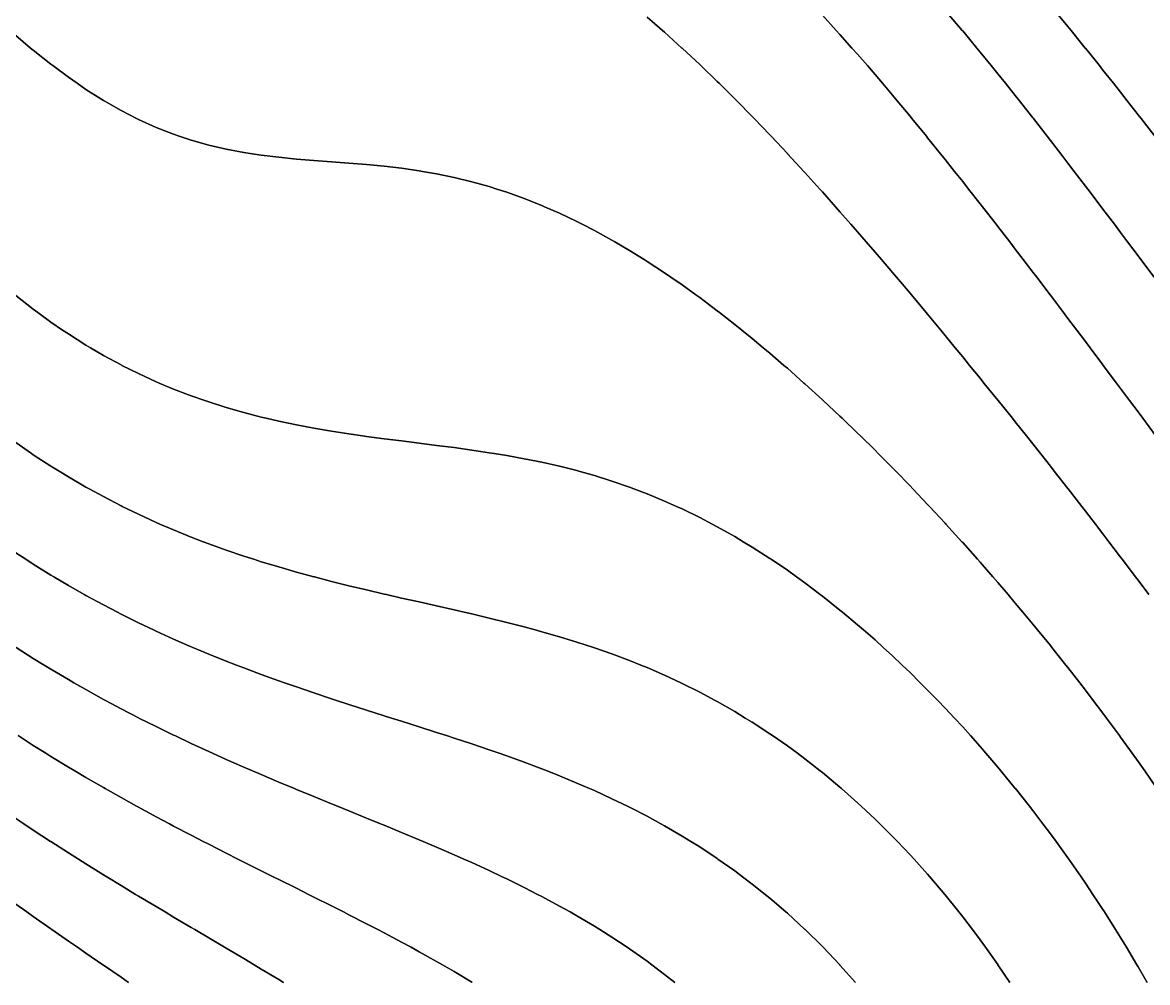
# Model space of a CAD drawing. Extents: x 1412622.5 to 1412673.9, y 4931530.8 to 4931599.9.
# Drawn here: x 1412651.8 to 1412662.66, y 4931530.83 to 4931540.09 of the extents above; entities that cross this region are included whole.
import ezdxf

# ---------------------------------------------------------------- set-up
doc = ezdxf.new("R2010")
doc.units = 0
doc.layers.add('line', color=2, linetype='CONTINUOUS')

msp = doc.modelspace()

# ---------------------------------------------------------------- linework, layer by layer
at = {"layer": 'line'}
for points in [[(1412657.833856, 4931540.146468), (1412657.981585, 4931540.017483), (1412658.003135, 4931539.998579), (1412658.170594, 4931539.847319), (1412658.172414, 4931539.845671), (1412658.341693, 4931539.68739), (1412658.352334, 4931539.677156), (1412658.510972, 4931539.524406), (1412658.528558, 4931539.506993), (1412658.680251, 4931539.356868), (1412658.699945, 4931539.33683), (1412658.84953, 4931539.184976), (1412658.867078, 4931539.166667), (1412659.018809, 4931539.008921), (1412659.030434, 4931538.996503), (1412659.188088, 4931538.828946), (1412659.190475, 4931538.82634), (1412659.347108, 4931538.656177), (1412659.357367, 4931538.645121), (1412659.500988, 4931538.486014), (1412659.526646, 4931538.457849), (1412659.652583, 4931538.315851), (1412659.695925, 4931538.267474), (1412659.802206, 4931538.145688), (1412659.865204, 4931538.074269), (1412659.950103, 4931537.975524), (1412660.034483, 4931537.878467), (1412660.096491, 4931537.805361), (1412660.203762, 4931537.680333), (1412660.24157, 4931537.635198), (1412660.373041, 4931537.480022), (1412660.385449, 4931537.465035), (1412660.527741, 4931537.294872), (1412660.54232, 4931537.277623), (1412660.66861, 4931537.124709), (1412660.711599, 4931537.073277), (1412660.808662, 4931536.954545), (1412660.880878, 4931536.867219), (1412660.947946, 4931536.784382), (1412661.050157, 4931536.659509), (1412661.086489, 4931536.614219), (1412661.219436, 4931536.450173), (1412661.224299, 4931536.444056), (1412661.360583, 4931536.273893), (1412661.388715, 4931536.239091), (1412661.496079, 4931536.10373), (1412661.557994, 4931536.02634), (1412661.630929, 4931535.933566), (1412661.727273, 4931535.811932), (1412661.765079, 4931535.763403), (1412661.896552, 4931535.595764), (1412661.898501, 4931535.59324), (1412662.030367, 4931535.423077), (1412662.065831, 4931535.377537), (1412662.161453, 4931535.252914), (1412662.23511, 4931535.157293), (1412662.29175, 4931535.082751), (1412662.404389, 4931534.934935), (1412662.421203, 4931534.912587), (1412662.549303, 4931534.742424), (1412662.573668, 4931534.710062), (1412662.676199, 4931534.572261)], [(1412662.676199, 4931534.572261), (1412662.573668, 4931534.710062), (1412662.549303, 4931534.742424), (1412662.421203, 4931534.912587), (1412662.404389, 4931534.934935), (1412662.29175, 4931535.082751), (1412662.23511, 4931535.157293), (1412662.161453, 4931535.252914), (1412662.065831, 4931535.377537), (1412662.030367, 4931535.423077), (1412661.898501, 4931535.59324), (1412661.896552, 4931535.595764), (1412661.765079, 4931535.763403), (1412661.727273, 4931535.811932), (1412661.630929, 4931535.933566), (1412661.557994, 4931536.02634), (1412661.496079, 4931536.10373), (1412661.388715, 4931536.239091), (1412661.360583, 4931536.273893), (1412661.224299, 4931536.444056), (1412661.219436, 4931536.450173), (1412661.086489, 4931536.614219), (1412661.050157, 4931536.659509), (1412660.947946, 4931536.784382), (1412660.880878, 4931536.867219), (1412660.808662, 4931536.954545), (1412660.711599, 4931537.073277), (1412660.66861, 4931537.124709), (1412660.54232, 4931537.277623), (1412660.527741, 4931537.294872), (1412660.385449, 4931537.465035), (1412660.373041, 4931537.480022), (1412660.24157, 4931537.635198), (1412660.203762, 4931537.680333), (1412660.096491, 4931537.805361), (1412660.034483, 4931537.878467), (1412659.950103, 4931537.975524), (1412659.865204, 4931538.074269), (1412659.802206, 4931538.145688), (1412659.695925, 4931538.267474), (1412659.652583, 4931538.315851), (1412659.526646, 4931538.457849), (1412659.500988, 4931538.486014), (1412659.357367, 4931538.645121), (1412659.347108, 4931538.656177), (1412659.190475, 4931538.82634), (1412659.188088, 4931538.828946), (1412659.030434, 4931538.996503), (1412659.018809, 4931539.008921), (1412658.867078, 4931539.166667), (1412658.84953, 4931539.184976), (1412658.699945, 4931539.33683), (1412658.680251, 4931539.356868), (1412658.528558, 4931539.506993), (1412658.510972, 4931539.524406), (1412658.352334, 4931539.677156), (1412658.341693, 4931539.68739), (1412658.172414, 4931539.845671), (1412658.170594, 4931539.847319), (1412658.003135, 4931539.998579), (1412657.981585, 4931540.017483), (1412657.833856, 4931540.146468)], [(1412659.526646, 4931540.164209), (1412659.660103, 4931540.017483), (1412659.695925, 4931539.977798), (1412659.811795, 4931539.847319), (1412659.865204, 4931539.786797), (1412659.960404, 4931539.677156), (1412660.034483, 4931539.591405), (1412660.106294, 4931539.506993), (1412660.203762, 4931539.391963), (1412660.249782, 4931539.33683), (1412660.373041, 4931539.188753), (1412660.391162, 4931539.166667), (1412660.530345, 4931538.996503), (1412660.54232, 4931538.981828), (1412660.667364, 4931538.82634), (1412660.711599, 4931538.771367), (1412660.803028, 4931538.656177), (1412660.880878, 4931538.558234), (1412660.937531, 4931538.486014), (1412661.050157, 4931538.342767), (1412661.07106, 4931538.315851), (1412661.203333, 4931538.145688), (1412661.219436, 4931538.125005), (1412661.334387, 4931537.975524), (1412661.388715, 4931537.905189), (1412661.464938, 4931537.805361), (1412661.557994, 4931537.684023), (1412661.595041, 4931537.635198), (1412661.724731, 4931537.465035), (1412661.727273, 4931537.461707), (1412661.853323, 4931537.294872), (1412661.896552, 4931537.237957), (1412661.981737, 4931537.124709), (1412662.065831, 4931537.013479), (1412662.109998, 4931536.954545), (1412662.23511, 4931536.788402), (1412662.238113, 4931536.784382), (1412662.365413, 4931536.614219), (1412662.404389, 4931536.562351), (1412662.492602, 4931536.444056), (1412662.573668, 4931536.33579), (1412662.619692, 4931536.273893), (1412662.742947, 4931536.108736)], [(1412662.742947, 4931536.108736), (1412662.619692, 4931536.273893), (1412662.573668, 4931536.33579), (1412662.492602, 4931536.444056), (1412662.404389, 4931536.562351), (1412662.365413, 4931536.614219), (1412662.238113, 4931536.784382), (1412662.23511, 4931536.788402), (1412662.109998, 4931536.954545), (1412662.065831, 4931537.013479), (1412661.981737, 4931537.124709), (1412661.896552, 4931537.237957), (1412661.853323, 4931537.294872), (1412661.727273, 4931537.461707), (1412661.724731, 4931537.465035), (1412661.595041, 4931537.635198), (1412661.557994, 4931537.684023), (1412661.464938, 4931537.805361), (1412661.388715, 4931537.905189), (1412661.334387, 4931537.975524), (1412661.219436, 4931538.125005), (1412661.203333, 4931538.145688), (1412661.07106, 4931538.315851), (1412661.050157, 4931538.342767), (1412660.937531, 4931538.486014), (1412660.880878, 4931538.558234), (1412660.803028, 4931538.656177), (1412660.711599, 4931538.771367), (1412660.667364, 4931538.82634), (1412660.54232, 4931538.981828), (1412660.530345, 4931538.996503), (1412660.391162, 4931539.166667), (1412660.373041, 4931539.188753), (1412660.249782, 4931539.33683), (1412660.203762, 4931539.391963), (1412660.106294, 4931539.506993), (1412660.034483, 4931539.591405), (1412659.960404, 4931539.677156), (1412659.865204, 4931539.786797), (1412659.811795, 4931539.847319), (1412659.695925, 4931539.977798), (1412659.660103, 4931540.017483), (1412659.526646, 4931540.164209)], [(1412660.732169, 4931540.187646), (1412660.87607, 4931540.017483), (1412660.880878, 4931540.011736), (1412661.017183, 4931539.847319), (1412661.050157, 4931539.807236), (1412661.156252, 4931539.677156), (1412661.219436, 4931539.599141), (1412661.293478, 4931539.506993), (1412661.388715, 4931539.387783), (1412661.429126, 4931539.33683), (1412661.557994, 4931539.173507), (1412661.563356, 4931539.166667), (1412661.695842, 4931538.996503), (1412661.727273, 4931538.955988), (1412661.827234, 4931538.82634), (1412661.896552, 4931538.73622), (1412661.957783, 4931538.656177), (1412662.065831, 4931538.514687), (1412662.087623, 4931538.486014), (1412662.216611, 4931538.315851), (1412662.23511, 4931538.291398), (1412662.344857, 4931538.145688), (1412662.404389, 4931538.066658), (1412662.472792, 4931537.975524), (1412662.573668, 4931537.841181), (1412662.600488, 4931537.805361), (1412662.727825, 4931537.635198)], [(1412662.727825, 4931537.635198), (1412662.600488, 4931537.805361), (1412662.573668, 4931537.841181), (1412662.472792, 4931537.975524), (1412662.404389, 4931538.066658), (1412662.344857, 4931538.145688), (1412662.23511, 4931538.291398), (1412662.216611, 4931538.315851), (1412662.087623, 4931538.486014), (1412662.065831, 4931538.514687), (1412661.957783, 4931538.656177), (1412661.896552, 4931538.73622), (1412661.827234, 4931538.82634), (1412661.727273, 4931538.955988), (1412661.695842, 4931538.996503), (1412661.563356, 4931539.166667), (1412661.557994, 4931539.173507), (1412661.429126, 4931539.33683), (1412661.388715, 4931539.387783), (1412661.293478, 4931539.506993), (1412661.219436, 4931539.599141), (1412661.156252, 4931539.677156), (1412661.050157, 4931539.807236), (1412661.017183, 4931539.847319), (1412660.880878, 4931540.011736), (1412660.87607, 4931540.017483), (1412660.732169, 4931540.187646)], [(1412661.78664, 4931540.187646), (1412661.896552, 4931540.053909), (1412661.926378, 4931540.017483), (1412662.064398, 4931539.847319), (1412662.065831, 4931539.845536), (1412662.200637, 4931539.677156), (1412662.23511, 4931539.633765), (1412662.335589, 4931539.506993), (1412662.404389, 4931539.419606), (1412662.469451, 4931539.33683), (1412662.573668, 4931539.203448), (1412662.60238, 4931539.166667), (1412662.734449, 4931538.996503)], [(1412662.734449, 4931538.996503), (1412662.60238, 4931539.166667), (1412662.573668, 4931539.203448), (1412662.469451, 4931539.33683), (1412662.404389, 4931539.419606), (1412662.335589, 4931539.506993), (1412662.23511, 4931539.633765), (1412662.200637, 4931539.677156), (1412662.065831, 4931539.845536), (1412662.064398, 4931539.847319), (1412661.926378, 4931540.017483), (1412661.896552, 4931540.053909), (1412661.78664, 4931540.187646)], [(1412651.739812, 4931539.967943), (1412651.883225, 4931539.847319), (1412651.909091, 4931539.825168), (1412652.07837, 4931539.69013), (1412652.095983, 4931539.677156), (1412652.247649, 4931539.564293), (1412652.330825, 4931539.506993), (1412652.416928, 4931539.447501), (1412652.586207, 4931539.339966), (1412652.591714, 4931539.33683), (1412652.755486, 4931539.244035), (1412652.905794, 4931539.166667), (1412652.924765, 4931539.157029), (1412653.094044, 4931539.081614), (1412653.263323, 4931539.014877), (1412653.317734, 4931538.996503), (1412653.432602, 4931538.958585), (1412653.601881, 4931538.911153), (1412653.77116, 4931538.871389), (1412653.940439, 4931538.83871), (1412654.020123, 4931538.82634), (1412654.109718, 4931538.812875), (1412654.278997, 4931538.79244), (1412654.448276, 4931538.775881), (1412654.617555, 4931538.761852), (1412654.786834, 4931538.749146), (1412654.956113, 4931538.736405), (1412655.125392, 4931538.722404), (1412655.294671, 4931538.706024), (1412655.46395, 4931538.686109), (1412655.633229, 4931538.661834), (1412655.665246, 4931538.656177), (1412655.802508, 4931538.632779), (1412655.971787, 4931538.597993), (1412656.141066, 4931538.557006), (1412656.310345, 4931538.509509), (1412656.382649, 4931538.486014), (1412656.479624, 4931538.455567), (1412656.648903, 4931538.394925), (1412656.818182, 4931538.327417), (1412656.843955, 4931538.315851), (1412656.987461, 4931538.253517), (1412657.15674, 4931538.172833), (1412657.208429, 4931538.145688), (1412657.326019, 4931538.085881), (1412657.495298, 4931537.992512), (1412657.523534, 4931537.975524), (1412657.664577, 4931537.893242), (1412657.805036, 4931537.805361), (1412657.833856, 4931537.787872), (1412658.003135, 4931537.676943), (1412658.062699, 4931537.635198), (1412658.172414, 4931537.560487), (1412658.304205, 4931537.465035), (1412658.341693, 4931537.438644), (1412658.510972, 4931537.311688), (1412658.532088, 4931537.294872), (1412658.680251, 4931537.179913), (1412658.747628, 4931537.124709), (1412658.84953, 4931537.043312), (1412658.954963, 4931536.954545), (1412659.018809, 4931536.902077), (1412659.154894, 4931536.784382), (1412659.188088, 4931536.756334), (1412659.348195, 4931536.614219), (1412659.357367, 4931536.606255), (1412659.526646, 4931536.452036), (1412659.535023, 4931536.444056), (1412659.695925, 4931536.29373), (1412659.716281, 4931536.273893), (1412659.865204, 4931536.131371), (1412659.892942, 4931536.10373), (1412660.034483, 4931535.965023), (1412660.065365, 4931535.933566), (1412660.203762, 4931535.794727), (1412660.233859, 4931535.763403), (1412660.373041, 4931535.620499), (1412660.398673, 4931535.59324), (1412660.54232, 4931535.442356), (1412660.560072, 4931535.423077), (1412660.711599, 4931535.260257), (1412660.718221, 4931535.252914), (1412660.873014, 4931535.082751), (1412660.880878, 4931535.074174), (1412661.0246, 4931534.912587), (1412661.050157, 4931534.884041), (1412661.17334, 4931534.742424), (1412661.219436, 4931534.68969), (1412661.319367, 4931534.572261), (1412661.388715, 4931534.491054), (1412661.46278, 4931534.402098), (1412661.557994, 4931534.287958), (1412661.60364, 4931534.231935), (1412661.727273, 4931534.080243), (1412661.742, 4931534.061772), (1412661.877478, 4931533.891608), (1412661.896552, 4931533.867593), (1412662.010259, 4931533.721445), (1412662.065831, 4931533.649746), (1412662.140715, 4931533.551282), (1412662.23511, 4931533.426528), (1412662.268876, 4931533.381119), (1412662.394568, 4931533.210956), (1412662.404389, 4931533.197553), (1412662.517421, 4931533.040793), (1412662.573668, 4931532.962069), (1412662.638065, 4931532.870629), (1412662.742947, 4931532.720148)], [(1412662.742947, 4931532.720148), (1412662.638065, 4931532.870629), (1412662.573668, 4931532.962069), (1412662.517421, 4931533.040793), (1412662.404389, 4931533.197553), (1412662.394568, 4931533.210956), (1412662.268876, 4931533.381119), (1412662.23511, 4931533.426528), (1412662.140715, 4931533.551282), (1412662.065831, 4931533.649746), (1412662.010259, 4931533.721445), (1412661.896552, 4931533.867593), (1412661.877478, 4931533.891608), (1412661.742, 4931534.061772), (1412661.727273, 4931534.080243), (1412661.60364, 4931534.231935), (1412661.557994, 4931534.287958), (1412661.46278, 4931534.402098), (1412661.388715, 4931534.491054), (1412661.319367, 4931534.572261), (1412661.219436, 4931534.68969), (1412661.17334, 4931534.742424), (1412661.050157, 4931534.884041), (1412661.0246, 4931534.912587), (1412660.880878, 4931535.074174), (1412660.873014, 4931535.082751), (1412660.718221, 4931535.252914), (1412660.711599, 4931535.260257), (1412660.560072, 4931535.423077), (1412660.54232, 4931535.442356), (1412660.398673, 4931535.59324), (1412660.373041, 4931535.620499), (1412660.233859, 4931535.763403), (1412660.203762, 4931535.794727), (1412660.065365, 4931535.933566), (1412660.034483, 4931535.965023), (1412659.892942, 4931536.10373), (1412659.865204, 4931536.131371), (1412659.716281, 4931536.273893), (1412659.695925, 4931536.29373), (1412659.535023, 4931536.444056), (1412659.526646, 4931536.452036), (1412659.357367, 4931536.606255), (1412659.348195, 4931536.614219), (1412659.188088, 4931536.756334), (1412659.154894, 4931536.784382), (1412659.018809, 4931536.902077), (1412658.954963, 4931536.954545), (1412658.84953, 4931537.043312), (1412658.747628, 4931537.124709), (1412658.680251, 4931537.179913), (1412658.532088, 4931537.294872), (1412658.510972, 4931537.311688), (1412658.341693, 4931537.438644), (1412658.304205, 4931537.465035), (1412658.172414, 4931537.560487), (1412658.062699, 4931537.635198), (1412658.003135, 4931537.676943), (1412657.833856, 4931537.787872), (1412657.805036, 4931537.805361), (1412657.664577, 4931537.893242), (1412657.523534, 4931537.975524), (1412657.495298, 4931537.992512), (1412657.326019, 4931538.085881), (1412657.208429, 4931538.145688), (1412657.15674, 4931538.172833), (1412656.987461, 4931538.253517), (1412656.843955, 4931538.315851), (1412656.818182, 4931538.327417), (1412656.648903, 4931538.394925), (1412656.479624, 4931538.455567), (1412656.382649, 4931538.486014), (1412656.310345, 4931538.509509), (1412656.141066, 4931538.557006), (1412655.971787, 4931538.597993), (1412655.802508, 4931538.632779), (1412655.665246, 4931538.656177), (1412655.633229, 4931538.661834), (1412655.46395, 4931538.686109), (1412655.294671, 4931538.706024), (1412655.125392, 4931538.722404), (1412654.956113, 4931538.736405), (1412654.786834, 4931538.749146), (1412654.617555, 4931538.761852), (1412654.448276, 4931538.775881), (1412654.278997, 4931538.79244), (1412654.109718, 4931538.812875), (1412654.020123, 4931538.82634), (1412653.940439, 4931538.83871), (1412653.77116, 4931538.871389), (1412653.601881, 4931538.911153), (1412653.432602, 4931538.958585), (1412653.317734, 4931538.996503), (1412653.263323, 4931539.014877), (1412653.094044, 4931539.081614), (1412652.924765, 4931539.157029), (1412652.905794, 4931539.166667), (1412652.755486, 4931539.244035), (1412652.591714, 4931539.33683), (1412652.586207, 4931539.339966), (1412652.416928, 4931539.447501), (1412652.330825, 4931539.506993), (1412652.247649, 4931539.564293), (1412652.095983, 4931539.677156), (1412652.07837, 4931539.69013), (1412651.909091, 4931539.825168), (1412651.883225, 4931539.847319), (1412651.739812, 4931539.967943)], [(1412651.739812, 4931537.458802), (1412651.909091, 4931537.326454), (1412651.951528, 4931537.294872), (1412652.07837, 4931537.20295), (1412652.191816, 4931537.124709), (1412652.247649, 4931537.087253), (1412652.416928, 4931536.979945), (1412652.459576, 4931536.954545), (1412652.586207, 4931536.881293), (1412652.755486, 4931536.788635), (1412652.763873, 4931536.784382), (1412652.924765, 4931536.705214), (1412653.094044, 4931536.626789), (1412653.123515, 4931536.614219), (1412653.263323, 4931536.556382), (1412653.432602, 4931536.491323), (1412653.565638, 4931536.444056), (1412653.601881, 4931536.431567), (1412653.77116, 4931536.378634), (1412653.940439, 4931536.32995), (1412654.109718, 4931536.285383), (1412654.158227, 4931536.273893), (1412654.278997, 4931536.246168), (1412654.448276, 4931536.210983), (1412654.617555, 4931536.178958), (1412654.786834, 4931536.149731), (1412654.956113, 4931536.122913), (1412655.087375, 4931536.10373), (1412655.125392, 4931536.098345), (1412655.294671, 4931536.076091), (1412655.46395, 4931536.054731), (1412655.633229, 4931536.033739), (1412655.802508, 4931536.012503), (1412655.971787, 4931535.990481), (1412656.141066, 4931535.967006), (1412656.310345, 4931535.941529), (1412656.358556, 4931535.933566), (1412656.479624, 4931535.914156), (1412656.648903, 4931535.88394), (1412656.818182, 4931535.849928), (1412656.987461, 4931535.811567), (1412657.15674, 4931535.768314), (1412657.173951, 4931535.763403), (1412657.326019, 4931535.721147), (1412657.495298, 4931535.668424), (1412657.664577, 4931535.609571), (1412657.70705, 4931535.59324), (1412657.833856, 4931535.545591), (1412658.003135, 4931535.47535), (1412658.117855, 4931535.423077), (1412658.172414, 4931535.398715), (1412658.341693, 4931535.31625), (1412658.46119, 4931535.252914), (1412658.510972, 4931535.226985), (1412658.680251, 4931535.13163), (1412658.760827, 4931535.082751), (1412658.84953, 4931535.029722), (1412659.018809, 4931534.921083), (1412659.031214, 4931534.912587), (1412659.188088, 4931534.806456), (1412659.276967, 4931534.742424), (1412659.357367, 4931534.685067), (1412659.506413, 4931534.572261), (1412659.526646, 4931534.557069), (1412659.695925, 4931534.422714), (1412659.720585, 4931534.402098), (1412659.865204, 4931534.281867), (1412659.922371, 4931534.231935), (1412660.034483, 4931534.134368), (1412660.114124, 4931534.061772), (1412660.203762, 4931533.980192), (1412660.29694, 4931533.891608), (1412660.373041, 4931533.819249), (1412660.4718, 4931533.721445), (1412660.54232, 4931533.651454), (1412660.639453, 4931533.551282), (1412660.711599, 4931533.476608), (1412660.800617, 4931533.381119), (1412660.880878, 4931533.29453), (1412660.955805, 4931533.210956), (1412661.050157, 4931533.104952), (1412661.105529, 4931533.040793), (1412661.219436, 4931532.907631), (1412661.250187, 4931532.870629), (1412661.388715, 4931532.702167), (1412661.390077, 4931532.700466), (1412661.52485, 4931532.530303), (1412661.557994, 4931532.487883), (1412661.65541, 4931532.36014), (1412661.727273, 4931532.264465), (1412661.781993, 4931532.189977), (1412661.896552, 4931532.03145), (1412661.904791, 4931532.019814), (1412662.023283, 4931531.84965), (1412662.065831, 4931531.787364), (1412662.138201, 4931531.679487), (1412662.23511, 4931531.532008), (1412662.249774, 4931531.509324), (1412662.357535, 4931531.339161), (1412662.404389, 4931531.263454), (1412662.462016, 4931531.168998), (1412662.563339, 4931530.998834), (1412662.573668, 4931530.981058), (1412662.661119, 4931530.828671), (1412662.573668, 4931530.981058), (1412662.563339, 4931530.998834), (1412662.462016, 4931531.168998), (1412662.404389, 4931531.263454), (1412662.357535, 4931531.339161), (1412662.249774, 4931531.509324), (1412662.23511, 4931531.532008), (1412662.138201, 4931531.679487), (1412662.065831, 4931531.787364), (1412662.023283, 4931531.84965), (1412661.904791, 4931532.019814), (1412661.896552, 4931532.03145), (1412661.781993, 4931532.189977), (1412661.727273, 4931532.264465), (1412661.65541, 4931532.36014), (1412661.557994, 4931532.487883), (1412661.52485, 4931532.530303), (1412661.390077, 4931532.700466), (1412661.388715, 4931532.702167), (1412661.250187, 4931532.870629), (1412661.219436, 4931532.907631), (1412661.105529, 4931533.040793), (1412661.050157, 4931533.104952), (1412660.955805, 4931533.210956), (1412660.880878, 4931533.29453), (1412660.800617, 4931533.381119), (1412660.711599, 4931533.476608), (1412660.639453, 4931533.551282), (1412660.54232, 4931533.651454), (1412660.4718, 4931533.721445), (1412660.373041, 4931533.819249), (1412660.29694, 4931533.891608), (1412660.203762, 4931533.980192), (1412660.114124, 4931534.061772), (1412660.034483, 4931534.134368), (1412659.922371, 4931534.231935), (1412659.865204, 4931534.281867), (1412659.720585, 4931534.402098), (1412659.695925, 4931534.422714), (1412659.526646, 4931534.557069), (1412659.506413, 4931534.572261), (1412659.357367, 4931534.685067), (1412659.276967, 4931534.742424), (1412659.188088, 4931534.806456), (1412659.031214, 4931534.912587), (1412659.018809, 4931534.921083), (1412658.84953, 4931535.029722), (1412658.760827, 4931535.082751), (1412658.680251, 4931535.13163), (1412658.510972, 4931535.226985), (1412658.46119, 4931535.252914), (1412658.341693, 4931535.31625), (1412658.172414, 4931535.398715), (1412658.117855, 4931535.423077), (1412658.003135, 4931535.47535), (1412657.833856, 4931535.545591), (1412657.70705, 4931535.59324), (1412657.664577, 4931535.609571), (1412657.495298, 4931535.668424), (1412657.326019, 4931535.721147), (1412657.173951, 4931535.763403), (1412657.15674, 4931535.768314), (1412656.987461, 4931535.811567), (1412656.818182, 4931535.849928), (1412656.648903, 4931535.88394), (1412656.479624, 4931535.914156), (1412656.358556, 4931535.933566), (1412656.310345, 4931535.941529), (1412656.141066, 4931535.967006), (1412655.971787, 4931535.990481), (1412655.802508, 4931536.012503), (1412655.633229, 4931536.033739), (1412655.46395, 4931536.054731), (1412655.294671, 4931536.076091), (1412655.125392, 4931536.098345), (1412655.087375, 4931536.10373), (1412654.956113, 4931536.122913), (1412654.786834, 4931536.149731), (1412654.617555, 4931536.178958), (1412654.448276, 4931536.210983), (1412654.278997, 4931536.246168), (1412654.158227, 4931536.273893), (1412654.109718, 4931536.285383), (1412653.940439, 4931536.32995), (1412653.77116, 4931536.378634), (1412653.601881, 4931536.431567), (1412653.565638, 4931536.444056), (1412653.432602, 4931536.491323), (1412653.263323, 4931536.556382), (1412653.123515, 4931536.614219), (1412653.094044, 4931536.626789), (1412652.924765, 4931536.705214), (1412652.763873, 4931536.784382), (1412652.755486, 4931536.788635), (1412652.586207, 4931536.881293), (1412652.459576, 4931536.954545), (1412652.416928, 4931536.979945), (1412652.247649, 4931537.087253), (1412652.191816, 4931537.124709), (1412652.07837, 4931537.20295), (1412651.951528, 4931537.294872), (1412651.909091, 4931537.326454), (1412651.739812, 4931537.458802)], [(1412651.739812, 4931536.039975), (1412651.893029, 4931535.933566), (1412651.909091, 4931535.922638), (1412652.07837, 4931535.812762), (1412652.157687, 4931535.763403), (1412652.247649, 4931535.708546), (1412652.416928, 4931535.609723), (1412652.446658, 4931535.59324), (1412652.586207, 4931535.517383), (1412652.755486, 4931535.429188), (1412652.76791, 4931535.423077), (1412652.924765, 4931535.347369), (1412653.094044, 4931535.269203), (1412653.131433, 4931535.252914), (1412653.263323, 4931535.196462), (1412653.432602, 4931535.127529), (1412653.548498, 4931535.082751), (1412653.601881, 4931535.062462), (1412653.77116, 4931535.001856), (1412653.940439, 4931534.944074), (1412654.037913, 4931534.912587), (1412654.109718, 4931534.889741), (1412654.278997, 4931534.838867), (1412654.448276, 4931534.790229), (1412654.617555, 4931534.743603), (1412654.622088, 4931534.742424), (1412654.786834, 4931534.700142), (1412654.956113, 4931534.658184), (1412655.125392, 4931534.617427), (1412655.294671, 4931534.577543), (1412655.317786, 4931534.572261), (1412655.46395, 4931534.539241), (1412655.633229, 4931534.5013), (1412655.802508, 4931534.463201), (1412655.971787, 4931534.424562), (1412656.068646, 4931534.402098), (1412656.141066, 4931534.385456), (1412656.310345, 4931534.345628), (1412656.479624, 4931534.304045), (1412656.648903, 4931534.260255), (1412656.752927, 4931534.231935), (1412656.818182, 4931534.214284), (1412656.987461, 4931534.165933), (1412657.15674, 4931534.114085), (1412657.315702, 4931534.061772), (1412657.326019, 4931534.058391), (1412657.495298, 4931533.999433), (1412657.664577, 4931533.935724), (1412657.773622, 4931533.891608), (1412657.833856, 4931533.86728), (1412658.003135, 4931533.794043), (1412658.158586, 4931533.721445), (1412658.172414, 4931533.714983), (1412658.341693, 4931533.630739), (1412658.490016, 4931533.551282), (1412658.510972, 4931533.540022), (1412658.680251, 4931533.443327), (1412658.782213, 4931533.381119), (1412658.84953, 4931533.339832), (1412659.018809, 4931533.229431), (1412659.045597, 4931533.210956), (1412659.188088, 4931533.11198), (1412659.284852, 4931533.040793), (1412659.357367, 4931532.986952), (1412659.505833, 4931532.870629), (1412659.526646, 4931532.854138), (1412659.695925, 4931532.713286), (1412659.710631, 4931532.700466), (1412659.865204, 4931532.563973), (1412659.901658, 4931532.530303), (1412660.034483, 4931532.405766), (1412660.081156, 4931532.36014), (1412660.203762, 4931532.238289), (1412660.250515, 4931532.189977), (1412660.373041, 4931532.060992), (1412660.410766, 4931532.019814), (1412660.54232, 4931531.873336), (1412660.562888, 4931531.84965), (1412660.707513, 4931531.679487), (1412660.711599, 4931531.674572), (1412660.844875, 4931531.509324), (1412660.880878, 4931531.463548), (1412660.976011, 4931531.339161), (1412661.050157, 4931531.239594), (1412661.101397, 4931531.168998), (1412661.219436, 4931531.00173), (1412661.221432, 4931530.998834), (1412661.335705, 4931530.828671), (1412661.221432, 4931530.998834), (1412661.219436, 4931531.00173), (1412661.101397, 4931531.168998), (1412661.050157, 4931531.239594), (1412660.976011, 4931531.339161), (1412660.880878, 4931531.463548), (1412660.844875, 4931531.509324), (1412660.711599, 4931531.674572), (1412660.707513, 4931531.679487), (1412660.562888, 4931531.84965), (1412660.54232, 4931531.873336), (1412660.410766, 4931532.019814), (1412660.373041, 4931532.060992), (1412660.250515, 4931532.189977), (1412660.203762, 4931532.238289), (1412660.081156, 4931532.36014), (1412660.034483, 4931532.405766), (1412659.901658, 4931532.530303), (1412659.865204, 4931532.563973), (1412659.710631, 4931532.700466), (1412659.695925, 4931532.713286), (1412659.526646, 4931532.854138), (1412659.505833, 4931532.870629), (1412659.357367, 4931532.986952), (1412659.284852, 4931533.040793), (1412659.188088, 4931533.11198), (1412659.045597, 4931533.210956), (1412659.018809, 4931533.229431), (1412658.84953, 4931533.339832), (1412658.782213, 4931533.381119), (1412658.680251, 4931533.443327), (1412658.510972, 4931533.540022), (1412658.490016, 4931533.551282), (1412658.341693, 4931533.630739), (1412658.172414, 4931533.714983), (1412658.158586, 4931533.721445), (1412658.003135, 4931533.794043), (1412657.833856, 4931533.86728), (1412657.773622, 4931533.891608), (1412657.664577, 4931533.935724), (1412657.495298, 4931533.999433), (1412657.326019, 4931534.058391), (1412657.315702, 4931534.061772), (1412657.15674, 4931534.114085), (1412656.987461, 4931534.165933), (1412656.818182, 4931534.214284), (1412656.752927, 4931534.231935), (1412656.648903, 4931534.260255), (1412656.479624, 4931534.304045), (1412656.310345, 4931534.345628), (1412656.141066, 4931534.385456), (1412656.068646, 4931534.402098), (1412655.971787, 4931534.424562), (1412655.802508, 4931534.463201), (1412655.633229, 4931534.5013), (1412655.46395, 4931534.539241), (1412655.317786, 4931534.572261), (1412655.294671, 4931534.577543), (1412655.125392, 4931534.617427), (1412654.956113, 4931534.658184), (1412654.786834, 4931534.700142), (1412654.622088, 4931534.742424), (1412654.617555, 4931534.743603), (1412654.448276, 4931534.790229), (1412654.278997, 4931534.838867), (1412654.109718, 4931534.889741), (1412654.037913, 4931534.912587), (1412653.940439, 4931534.944074), (1412653.77116, 4931535.001856), (1412653.601881, 4931535.062462), (1412653.548498, 4931535.082751), (1412653.432602, 4931535.127529), (1412653.263323, 4931535.196462), (1412653.131433, 4931535.252914), (1412653.094044, 4931535.269203), (1412652.924765, 4931535.347369), (1412652.76791, 4931535.423077), (1412652.755486, 4931535.429188), (1412652.586207, 4931535.517383), (1412652.446658, 4931535.59324), (1412652.416928, 4931535.609723), (1412652.247649, 4931535.708546), (1412652.157687, 4931535.763403), (1412652.07837, 4931535.812762), (1412651.909091, 4931535.922638), (1412651.893029, 4931535.933566), (1412651.739812, 4931536.039975)], [(1412651.739812, 4931534.975501), (1412651.835985, 4931534.912587), (1412651.909091, 4931534.865398), (1412652.07837, 4931534.760028), (1412652.107832, 4931534.742424), (1412652.247649, 4931534.659892), (1412652.401308, 4931534.572261), (1412652.416928, 4931534.563449), (1412652.586207, 4931534.472067), (1412652.720458, 4931534.402098), (1412652.755486, 4931534.384012), (1412652.924765, 4931534.300351), (1412653.06816, 4931534.231935), (1412653.094044, 4931534.21968), (1412653.263323, 4931534.143073), (1412653.432602, 4931534.068935), (1412653.449721, 4931534.061772), (1412653.601881, 4931533.998479), (1412653.77116, 4931533.930346), (1412653.870985, 4931533.891608), (1412653.940439, 4931533.86476), (1412654.109718, 4931533.801756), (1412654.278997, 4931533.740396), (1412654.333168, 4931533.721445), (1412654.448276, 4931533.681244), (1412654.617555, 4931533.623668), (1412654.786834, 4931533.567095), (1412654.835413, 4931533.551282), (1412654.956113, 4931533.511967), (1412655.125392, 4931533.457633), (1412655.294671, 4931533.403545), (1412655.365571, 4931533.381119), (1412655.46395, 4931533.3499), (1412655.633229, 4931533.296287), (1412655.802508, 4931533.242043), (1412655.898628, 4931533.210956), (1412655.971787, 4931533.187158), (1412656.141066, 4931533.131405), (1412656.310345, 4931533.074027), (1412656.40591, 4931533.040793), (1412656.479624, 4931533.014949), (1412656.648903, 4931532.953885), (1412656.818182, 4931532.89008), (1412656.868045, 4931532.870629), (1412656.987461, 4931532.823547), (1412657.15674, 4931532.753677), (1412657.279453, 4931532.700466), (1412657.326019, 4931532.680011), (1412657.495298, 4931532.602353), (1412657.64368, 4931532.530303), (1412657.664577, 4931532.52), (1412657.833856, 4931532.432785), (1412657.966927, 4931532.36014), (1412658.003135, 4931532.340028), (1412658.172414, 4931532.241437), (1412658.256194, 4931532.189977), (1412658.341693, 4931532.136417), (1412658.510972, 4931532.024544), (1412658.517821, 4931532.019814), (1412658.680251, 4931531.90518), (1412658.755059, 4931531.84965), (1412658.84953, 4931531.77783), (1412658.972904, 4931531.679487), (1412659.018809, 4931531.641946), (1412659.173859, 4931531.509324), (1412659.188088, 4931531.496811), (1412659.357367, 4931531.341628), (1412659.359954, 4931531.339161), (1412659.526646, 4931531.175455), (1412659.532975, 4931531.168998), (1412659.69465, 4931530.998834), (1412659.695925, 4931530.997448), (1412659.84591, 4931530.828671), (1412659.695925, 4931530.997448), (1412659.69465, 4931530.998834), (1412659.532975, 4931531.168998), (1412659.526646, 4931531.175455), (1412659.359954, 4931531.339161), (1412659.357367, 4931531.341628), (1412659.188088, 4931531.496811), (1412659.173859, 4931531.509324), (1412659.018809, 4931531.641946), (1412658.972904, 4931531.679487), (1412658.84953, 4931531.77783), (1412658.755059, 4931531.84965), (1412658.680251, 4931531.90518), (1412658.517821, 4931532.019814), (1412658.510972, 4931532.024544), (1412658.341693, 4931532.136417), (1412658.256194, 4931532.189977), (1412658.172414, 4931532.241437), (1412658.003135, 4931532.340028), (1412657.966927, 4931532.36014), (1412657.833856, 4931532.432785), (1412657.664577, 4931532.52), (1412657.64368, 4931532.530303), (1412657.495298, 4931532.602353), (1412657.326019, 4931532.680011), (1412657.279453, 4931532.700466), (1412657.15674, 4931532.753677), (1412656.987461, 4931532.823547), (1412656.868045, 4931532.870629), (1412656.818182, 4931532.89008), (1412656.648903, 4931532.953885), (1412656.479624, 4931533.014949), (1412656.40591, 4931533.040793), (1412656.310345, 4931533.074027), (1412656.141066, 4931533.131405), (1412655.971787, 4931533.187158), (1412655.898628, 4931533.210956), (1412655.802508, 4931533.242043), (1412655.633229, 4931533.296287), (1412655.46395, 4931533.3499), (1412655.365571, 4931533.381119), (1412655.294671, 4931533.403545), (1412655.125392, 4931533.457633), (1412654.956113, 4931533.511967), (1412654.835413, 4931533.551282), (1412654.786834, 4931533.567095), (1412654.617555, 4931533.623668), (1412654.448276, 4931533.681244), (1412654.333168, 4931533.721445), (1412654.278997, 4931533.740396), (1412654.109718, 4931533.801756), (1412653.940439, 4931533.86476), (1412653.870985, 4931533.891608), (1412653.77116, 4931533.930346), (1412653.601881, 4931533.998479), (1412653.449721, 4931534.061772), (1412653.432602, 4931534.068935), (1412653.263323, 4931534.143073), (1412653.094044, 4931534.21968), (1412653.06816, 4931534.231935), (1412652.924765, 4931534.300351), (1412652.755486, 4931534.384012), (1412652.720458, 4931534.402098), (1412652.586207, 4931534.472067), (1412652.416928, 4931534.563449), (1412652.401308, 4931534.572261), (1412652.247649, 4931534.659892), (1412652.107832, 4931534.742424), (1412652.07837, 4931534.760028), (1412651.909091, 4931534.865398), (1412651.835985, 4931534.912587), (1412651.739812, 4931534.975501)], [(1412651.743433, 4931534.061772), (1412651.909091, 4931533.956511), (1412652.014418, 4931533.891608), (1412652.07837, 4931533.852406), (1412652.247649, 4931533.752002), (1412652.300954, 4931533.721445), (1412652.416928, 4931533.655191), (1412652.586207, 4931533.561372), (1412652.605088, 4931533.551282), (1412652.755486, 4931533.471037), (1412652.924765, 4931533.38316), (1412652.928845, 4931533.381119), (1412653.094044, 4931533.298451), (1412653.263323, 4931533.215843), (1412653.273698, 4931533.210956), (1412653.432602, 4931533.135919), (1412653.601881, 4931533.057813), (1412653.639948, 4931533.040793), (1412653.77116, 4931532.98185), (1412653.940439, 4931532.907453), (1412654.02625, 4931532.870629), (1412654.109718, 4931532.834562), (1412654.278997, 4931532.762999), (1412654.428935, 4931532.700466), (1412654.448276, 4931532.692324), (1412654.617555, 4931532.622639), (1412654.786834, 4931532.553366), (1412654.84392, 4931532.530303), (1412654.956113, 4931532.484432), (1412655.125392, 4931532.415519), (1412655.261181, 4931532.36014), (1412655.294671, 4931532.346283), (1412655.46395, 4931532.276567), (1412655.633229, 4931532.205911), (1412655.671293, 4931532.189977), (1412655.802508, 4931532.134093), (1412655.971787, 4931532.060732), (1412656.064635, 4931532.019814), (1412656.141066, 4931531.985456), (1412656.310345, 4931531.90791), (1412656.434049, 4931531.84965), (1412656.479624, 4931531.827707), (1412656.648903, 4931531.744376), (1412656.776232, 4931531.679487), (1412656.818182, 4931531.657576), (1412656.987461, 4931531.566686), (1412657.090409, 4931531.509324), (1412657.15674, 4931531.471343), (1412657.326019, 4931531.370958), (1412657.377801, 4931531.339161), (1412657.495298, 4931531.264844), (1412657.640628, 4931531.168998), (1412657.664577, 4931531.152694), (1412657.833856, 4931531.033406), (1412657.881084, 4931530.998834), (1412658.003135, 4931530.906373), (1412658.101744, 4931530.828671), (1412658.003135, 4931530.906373), (1412657.881084, 4931530.998834), (1412657.833856, 4931531.033406), (1412657.664577, 4931531.152694), (1412657.640628, 4931531.168998), (1412657.495298, 4931531.264844), (1412657.377801, 4931531.339161), (1412657.326019, 4931531.370958), (1412657.15674, 4931531.471343), (1412657.090409, 4931531.509324), (1412656.987461, 4931531.566686), (1412656.818182, 4931531.657576), (1412656.776232, 4931531.679487), (1412656.648903, 4931531.744376), (1412656.479624, 4931531.827707), (1412656.434049, 4931531.84965), (1412656.310345, 4931531.90791), (1412656.141066, 4931531.985456), (1412656.064635, 4931532.019814), (1412655.971787, 4931532.060732), (1412655.802508, 4931532.134093), (1412655.671293, 4931532.189977), (1412655.633229, 4931532.205911), (1412655.46395, 4931532.276567), (1412655.294671, 4931532.346283), (1412655.261181, 4931532.36014), (1412655.125392, 4931532.415519), (1412654.956113, 4931532.484432), (1412654.84392, 4931532.530303), (1412654.786834, 4931532.553366), (1412654.617555, 4931532.622639), (1412654.448276, 4931532.692324), (1412654.428935, 4931532.700466), (1412654.278997, 4931532.762999), (1412654.109718, 4931532.834562), (1412654.02625, 4931532.870629), (1412653.940439, 4931532.907453), (1412653.77116, 4931532.98185), (1412653.639948, 4931533.040793), (1412653.601881, 4931533.057813), (1412653.432602, 4931533.135919), (1412653.273698, 4931533.210956), (1412653.263323, 4931533.215843), (1412653.094044, 4931533.298451), (1412652.928845, 4931533.381119), (1412652.924765, 4931533.38316), (1412652.755486, 4931533.471037), (1412652.605088, 4931533.551282), (1412652.586207, 4931533.561372), (1412652.416928, 4931533.655191), (1412652.300954, 4931533.721445), (1412652.247649, 4931533.752002), (1412652.07837, 4931533.852406), (1412652.014418, 4931533.891608), (1412651.909091, 4931533.956511), (1412651.743433, 4931534.061772)], [(1412651.762068, 4931533.210956), (1412651.909091, 4931533.116545), (1412652.030303, 4931533.040793), (1412652.07837, 4931533.010691), (1412652.247649, 4931532.907733), (1412652.310395, 4931532.870629), (1412652.416928, 4931532.807379), (1412652.586207, 4931532.709432), (1412652.602173, 4931532.700466), (1412652.755486, 4931532.613829), (1412652.90668, 4931532.530303), (1412652.924765, 4931532.520231), (1412653.094044, 4931532.428578), (1412653.223084, 4931532.36014), (1412653.263323, 4931532.338574), (1412653.432602, 4931532.250067), (1412653.549692, 4931532.189977), (1412653.601881, 4931532.162847), (1412653.77116, 4931532.076672), (1412653.884543, 4931532.019814), (1412653.940439, 4931531.991348), (1412654.109718, 4931531.906603), (1412654.224676, 4931531.84965), (1412654.278997, 4931531.822253), (1412654.448276, 4931531.737947), (1412654.56624, 4931531.679487), (1412654.617555, 4931531.653533), (1412654.786834, 4931531.568589), (1412654.904853, 4931531.509324), (1412654.956113, 4931531.482978), (1412655.125392, 4931531.396165), (1412655.235884, 4931531.339161), (1412655.294671, 4931531.30804), (1412655.46395, 4931531.218038), (1412655.555244, 4931531.168998), (1412655.633229, 4931531.125895), (1412655.802508, 4931531.031194), (1412655.859623, 4931530.998834), (1412655.971787, 4931530.933263), (1412656.141066, 4931530.832146), (1412656.146812, 4931530.828671), (1412656.141066, 4931530.832146), (1412655.971787, 4931530.933263), (1412655.859623, 4931530.998834), (1412655.802508, 4931531.031194), (1412655.633229, 4931531.125895), (1412655.555244, 4931531.168998), (1412655.46395, 4931531.218038), (1412655.294671, 4931531.30804), (1412655.235884, 4931531.339161), (1412655.125392, 4931531.396165), (1412654.956113, 4931531.482978), (1412654.904853, 4931531.509324), (1412654.786834, 4931531.568589), (1412654.617555, 4931531.653533), (1412654.56624, 4931531.679487), (1412654.448276, 4931531.737947), (1412654.278997, 4931531.822253), (1412654.224676, 4931531.84965), (1412654.109718, 4931531.906603), (1412653.940439, 4931531.991348), (1412653.884543, 4931532.019814), (1412653.77116, 4931532.076672), (1412653.601881, 4931532.162847), (1412653.549692, 4931532.189977), (1412653.432602, 4931532.250067), (1412653.263323, 4931532.338574), (1412653.223084, 4931532.36014), (1412653.094044, 4931532.428578), (1412652.924765, 4931532.520231), (1412652.90668, 4931532.530303), (1412652.755486, 4931532.613829), (1412652.602173, 4931532.700466), (1412652.586207, 4931532.709432), (1412652.416928, 4931532.807379), (1412652.310395, 4931532.870629), (1412652.247649, 4931532.907733), (1412652.07837, 4931533.010691), (1412652.030303, 4931533.040793), (1412651.909091, 4931533.116545), (1412651.762068, 4931533.210956)], [(1412651.739812, 4931532.4115), (1412651.81736, 4931532.36014), (1412651.909091, 4931532.298917), (1412652.076297, 4931532.189977), (1412652.07837, 4931532.188613), (1412652.247649, 4931532.080088), (1412652.343821, 4931532.019814), (1412652.416928, 4931531.973449), (1412652.586207, 4931531.86847), (1412652.617268, 4931531.84965), (1412652.755486, 4931531.764693), (1412652.896762, 4931531.679487), (1412652.924765, 4931531.662319), (1412653.094044, 4931531.560702), (1412653.18112, 4931531.509324), (1412653.263323, 4931531.459892), (1412653.432602, 4931531.359697), (1412653.467887, 4931531.339161), (1412653.601881, 4931531.259474), (1412653.75559, 4931531.168998), (1412653.77116, 4931531.159611), (1412653.940439, 4931531.059011), (1412654.042408, 4931530.998834), (1412654.109718, 4931530.958036), (1412654.278997, 4931530.856161), (1412654.32497, 4931530.828671), (1412654.278997, 4931530.856161), (1412654.109718, 4931530.958036), (1412654.042408, 4931530.998834), (1412653.940439, 4931531.059011), (1412653.77116, 4931531.159611), (1412653.75559, 4931531.168998), (1412653.601881, 4931531.259474), (1412653.467887, 4931531.339161), (1412653.432602, 4931531.359697), (1412653.263323, 4931531.459892), (1412653.18112, 4931531.509324), (1412653.094044, 4931531.560702), (1412652.924765, 4931531.662319), (1412652.896762, 4931531.679487), (1412652.755486, 4931531.764693), (1412652.617268, 4931531.84965), (1412652.586207, 4931531.86847), (1412652.416928, 4931531.973449), (1412652.343821, 4931532.019814), (1412652.247649, 4931532.080088), (1412652.07837, 4931532.188613), (1412652.076297, 4931532.189977), (1412651.909091, 4931532.298917), (1412651.81736, 4931532.36014), (1412651.739812, 4931532.4115)], [(1412651.739812, 4931531.585048), (1412651.847335, 4931531.509324), (1412651.909091, 4931531.465146), (1412652.07837, 4931531.34657), (1412652.089176, 4931531.339161), (1412652.247649, 4931531.228523), (1412652.334564, 4931531.168998), (1412652.416928, 4931531.111435), (1412652.580977, 4931530.998834), (1412652.586207, 4931530.995163), (1412652.755486, 4931530.878486), (1412652.828917, 4931530.828671), (1412652.755486, 4931530.878486), (1412652.586207, 4931530.995163), (1412652.580977, 4931530.998834), (1412652.416928, 4931531.111435), (1412652.334564, 4931531.168998), (1412652.247649, 4931531.228523), (1412652.089176, 4931531.339161), (1412652.07837, 4931531.34657), (1412651.909091, 4931531.465146), (1412651.847335, 4931531.509324), (1412651.739812, 4931531.585048)]]:
    msp.add_lwpolyline(points, dxfattribs=at)

doc.saveas('drawing.dxf')
